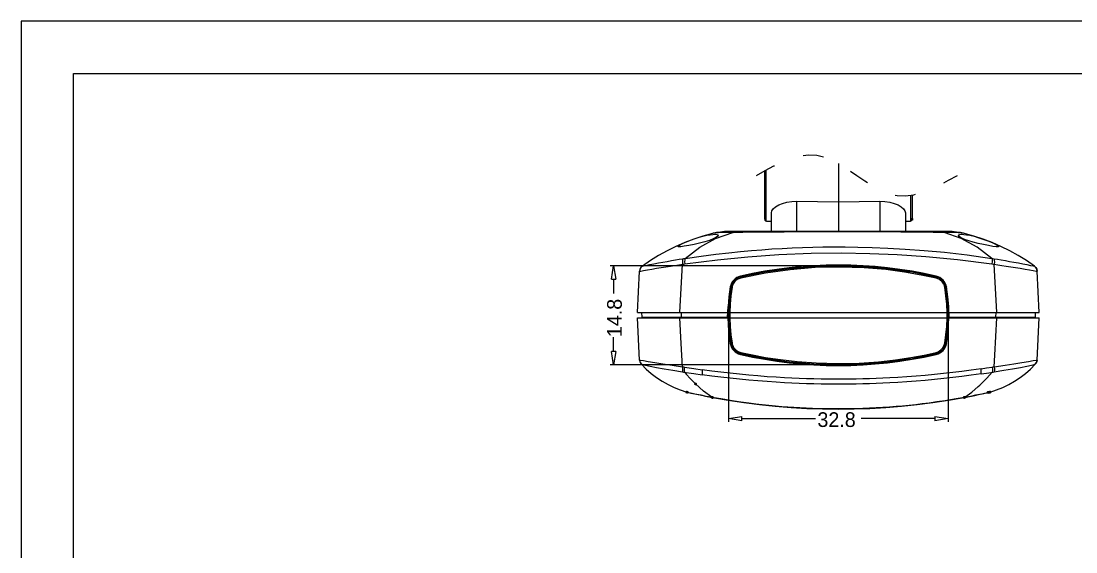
# Model space of a CAD drawing. Header units: millimetres. Extents: x 0 to 260, y 22 to 203.
# Drawn here: x 0.1 to 90.3, y 157.4 to 202.8 of the extents above; entities that cross this region are included whole.
import ezdxf

# ---------------------------------------------------------------- set-up
doc = ezdxf.new("R2010")
doc.units = ezdxf.units.MM

msp = doc.modelspace()

# ---------------------------------------------------------------- hatches: boundary and pattern name
h = msp.add_hatch(color=7)
edge = h.paths.add_edge_path()
edge.add_arc((76.277329, 185.853599), 0.125148, 0, 360)
h = msp.add_hatch(color=7)
edge = h.paths.add_edge_path()
edge.add_arc((61.624457, 180.936477), 0.127084, 0, 360)
h = msp.add_hatch(color=7)
edge = h.paths.add_edge_path()
edge.add_arc((78.335646, 180.936477), 0.127084, 0, 360)
h = msp.add_hatch(color=7)
edge = h.paths.add_edge_path()
edge.add_arc((60.799662, 180.062928), 0.127001, 0, 360)
h = msp.add_hatch(color=7)
edge = h.paths.add_edge_path()
edge.add_arc((79.160441, 180.062928), 0.127001, 0, 360)
h = msp.add_hatch(color=7)
edge = h.paths.add_edge_path()
edge.add_arc((60.596039, 177.83496), 0.126824, 0, 360)
h = msp.add_hatch(color=7)
edge = h.paths.add_edge_path()
edge.add_arc((60.596039, 177.475303), 0.126824, 0, 360)
h = msp.add_hatch(color=7)
edge = h.paths.add_edge_path()
edge.add_arc((79.36424, 177.83496), 0.126824, 0, 360)
h = msp.add_hatch(color=7)
edge = h.paths.add_edge_path()
edge.add_arc((79.36424, 177.475303), 0.126824, 0, 360)
h = msp.add_hatch(color=7)
edge = h.paths.add_edge_path()
edge.add_arc((60.799662, 175.247335), 0.127001, 0, 360)
h = msp.add_hatch(color=7)
edge = h.paths.add_edge_path()
edge.add_arc((79.160441, 175.247335), 0.127001, 0, 360)
h = msp.add_hatch(color=7)
edge = h.paths.add_edge_path()
edge.add_arc((61.624457, 174.373787), 0.127084, 0, 360)
h = msp.add_hatch(color=7)
edge = h.paths.add_edge_path()
edge.add_arc((78.335646, 174.373787), 0.127084, 0, 360)
h = msp.add_hatch(color=7)
edge = h.paths.add_edge_path()
edge.add_arc((57.771594, 171.790325), 0.128502, 0, 360)
h = msp.add_hatch(color=7)
edge = h.paths.add_edge_path()
edge.add_arc((57.017602, 171.094788), 0.126444, 0, 360)
h = msp.add_hatch(color=7)
edge = h.paths.add_edge_path()
edge.add_arc((57.044837, 171.087556), 0.127696, 0, 360)
h = msp.add_hatch(color=7)
edge = h.paths.add_edge_path()
edge.add_arc((57.051187, 171.086004), 0.126555, 0, 360)
h = msp.add_hatch(color=7)
edge = h.paths.add_edge_path()
edge.add_arc((57.057255, 171.084628), 0.127525, 0, 360)
h = msp.add_hatch(color=7)
edge = h.paths.add_edge_path()
edge.add_arc((59.191384, 170.642068), 0.129519, 0, 360)
h = msp.add_hatch(color=7)
edge = h.paths.add_edge_path()
edge.add_arc((59.226521, 170.63533), 0.1296, 0, 360)
h = msp.add_hatch(color=7)
edge = h.paths.add_edge_path()
edge.add_arc((80.733582, 170.635507), 0.12961, 0, 360)
h = msp.add_hatch(color=7)
edge = h.paths.add_edge_path()
edge.add_arc((80.768719, 170.642068), 0.129519, 0, 360)
h = msp.add_hatch(color=7)
edge = h.paths.add_edge_path()
edge.add_arc((82.77225, 171.069529), 0.130431, 0, 360)
h = msp.add_hatch(color=7)
edge = h.paths.add_edge_path()
edge.add_arc((82.896781, 171.083323), 0.130168, 0, 360)
h = msp.add_hatch(color=7)
edge = h.paths.add_edge_path()
edge.add_arc((82.905988, 171.085369), 0.127965, 0, 360)
h = msp.add_hatch(color=7)
edge = h.paths.add_edge_path()
edge.add_arc((82.914772, 171.087415), 0.128047, 0, 360)
h = msp.add_hatch(color=7)
edge = h.paths.add_edge_path()
edge.add_arc((82.928531, 171.090907), 0.13175, 0, 360)
h = msp.add_hatch(color=7)
edge = h.paths.add_edge_path()
edge.add_arc((82.930753, 171.092107), 0.13105, 0, 360)
h = msp.add_hatch(color=7)
edge = h.paths.add_edge_path()
edge.add_arc((82.939784, 171.093941), 0.125491, 0, 360)
h = msp.add_hatch(color=7)
edge = h.paths.add_edge_path()
edge.add_arc((82.941689, 171.094647), 0.125838, 0, 360)

# ---------------------------------------------------------------- linework, layer by layer
at = {"color": 7, "lineweight": 0}
for points in [[(0.128058, 22.287794), (259.869517, 22.287794), (259.869517, 202.784781), (0.128058, 202.784781)], [(4.604456, 198.308031), (255.392767, 198.308031), (255.392767, 26.763839), (4.604456, 26.763839)]]:
    msp.add_lwpolyline(points, close=True, dxfattribs=at)
at = {"color": 2, "lineweight": 0, "true_color": 0xffff00}
for points in [[(66.978972, 191.295372), (67.413778, 191.353283), (68.129997, 191.322466), (68.702556, 191.184447)], [(62.979441, 189.605497), (63.727281, 190.020735), (64.473614, 190.414701), (64.514446, 190.434007)], [(71.018293, 189.97529), (71.563759, 189.605497), (72.242231, 189.145534), (72.46681, 189.003363)], [(78.991103, 188.974424), (79.400238, 189.19037), (80.148077, 189.605497)], [(74.839573, 187.926602), (74.997522, 187.888527), (75.713741, 187.857729), (76.438994, 187.954368), (76.567626, 187.989973)]]:
    msp.add_lwpolyline(points, dxfattribs=at)
at = {"color": 7, "lineweight": 0}
for points in [[(69.980069, 190.626612), (69.980069, 184.811423)], [(63.682774, 185.853423), (63.682774, 189.996445)], [(63.818311, 185.710971), (63.818311, 190.070246)], [(76.141792, 187.901016), (76.141792, 185.710971)], [(76.277329, 187.923064), (76.277329, 185.85367)], [(64.255156, 186.418255), (64.293609, 186.580886), (64.41567, 186.757628), (64.614637, 186.928725), (64.880278, 187.0843), (65.205539, 187.217297), (65.58407, 187.31925), (66.004581, 187.381691), (66.425092, 187.397919)], [(66.425233, 187.397849), (68.193356, 187.374213), (69.980175, 187.350929)], [(66.425233, 184.811282), (66.425233, 187.397849)], [(69.980069, 187.350823), (71.766536, 187.374107), (73.535011, 187.397743)], [(73.53487, 187.397849), (73.53487, 184.811282)], [(73.53487, 187.397849), (73.955381, 187.381621), (74.375892, 187.319179), (74.754775, 187.217226), (75.079684, 187.084229), (75.345678, 186.928654), (75.544292, 186.75791), (75.666353, 186.581168), (75.704806, 186.418185)], [(63.682774, 185.853423), (63.684538, 185.829434), (63.709938, 185.768051), (63.762855, 185.722189)], [(63.682774, 185.853423), (63.700766, 185.784631), (63.749802, 185.73242), (63.818241, 185.710901)], [(63.762678, 185.722331), (63.822298, 185.706456)], [(64.255156, 184.811282), (64.255156, 186.418185)], [(75.704947, 186.418255), (75.704947, 184.811353)], [(76.137805, 185.706314), (76.198483, 185.722895), (76.2514, 185.769814), (76.275741, 185.831198), (76.277505, 185.853423)], [(76.277329, 185.853423), (76.259337, 185.784631), (76.210301, 185.73242), (76.141862, 185.710901)], [(63.822792, 185.706314), (64.255297, 185.683737)], [(75.704947, 185.683772), (76.137453, 185.70635)], [(59.21121, 184.642831), (58.408186, 184.42285), (57.618181, 184.164695), (56.842505, 183.868986), (56.082468, 183.536343), (55.339381, 183.167386), (54.614554, 182.762734), (53.909298, 182.323009), (53.224924, 181.848831)], [(59.703688, 184.474697), (59.656063, 184.392147), (59.519891, 184.291605), (59.288821, 184.176599), (58.966382, 184.054186), (58.569507, 183.931066), (58.115835, 183.81218), (57.640643, 183.703524), (57.189441, 183.613566), (56.808088, 183.548655), (56.516693, 183.511613), (56.327957, 183.505616), (56.261282, 183.535955)], [(56.261353, 183.53592), (56.317092, 183.600478), (56.490306, 183.700314), (56.776056, 183.833311), (57.145767, 183.985359), (57.571922, 184.144109), (58.002664, 184.288042), (58.399539, 184.404106), (58.742086, 184.488067), (59.021839, 184.540984)], [(56.874551, 182.516498), (58.128676, 183.472526), (59.47664, 184.211242)], [(59.021733, 184.541019), (59.250686, 184.569594)], [(60.526189, 184.735682), (60.385784, 184.734623), (60.247847, 184.732154), (60.114497, 184.728626), (59.986439, 184.723687), (59.862967, 184.71769), (59.746198, 184.710282), (59.637542, 184.702168), (59.537353, 184.692643), (59.44422, 184.682412), (59.358495, 184.670771), (59.280531, 184.657718), (59.211034, 184.642901)], [(60.589583, 184.811282), (60.241618, 184.80066), (59.895273, 184.768905), (59.551507, 184.716181), (59.211281, 184.642654)], [(59.250827, 184.569453), (59.440974, 184.576861), (59.585966, 184.562397), (59.675571, 184.527825), (59.703794, 184.474556)], [(59.476816, 184.211313), (60.945783, 184.727779)], [(60.668147, 184.735329), (60.52633, 184.735682)], [(79.37052, 184.811282), (60.589689, 184.811282)], [(60.945642, 184.727921), (60.809822, 184.732859), (60.668006, 184.735329)], [(61.822401, 184.739456), (60.945748, 184.727815)], [(60.946136, 184.727921), (61.032566, 184.774134), (61.119703, 184.802004), (61.206839, 184.811176)], [(79.014461, 184.727921), (78.0923, 184.739915), (77.160967, 184.750146), (76.230692, 184.758259), (75.3237, 184.764962), (74.406125, 184.770254), (73.408117, 184.774487), (72.307803, 184.777662), (71.117883, 184.779779), (69.871519, 184.780484), (68.621981, 184.779426), (67.422536, 184.777309), (66.317283, 184.773429), (65.338325, 184.768843), (64.458497, 184.763904), (63.592075, 184.757201), (62.706603, 184.74944), (61.822542, 184.739562)], [(79.014144, 184.727921), (78.927713, 184.774134), (78.840577, 184.802004), (78.753088, 184.811176)], [(79.293367, 184.735329), (79.151551, 184.732859), (79.01432, 184.727921)], [(80.483287, 184.211313), (79.01432, 184.727779)], [(79.43529, 184.735682), (79.293473, 184.735329)], [(80.749069, 184.642831), (80.408788, 184.716308), (80.064901, 184.768949), (79.718435, 184.800688), (79.370414, 184.811458)], [(80.749069, 184.642831), (80.679572, 184.657647), (80.601256, 184.6707), (80.515178, 184.682342), (80.422044, 184.692925), (80.32115, 184.702097), (80.212142, 184.710564), (80.095019, 184.717619), (79.971547, 184.723617), (79.844194, 184.728556), (79.711903, 184.732083), (79.575025, 184.734553), (79.435325, 184.735611)], [(80.256592, 184.474697), (80.28305, 184.526555), (80.369833, 184.561833), (80.514119, 184.576649), (80.706031, 184.569947)], [(83.69875, 183.53592), (83.636661, 183.506286), (83.45992, 183.510167), (83.185106, 183.543681), (82.823861, 183.603653), (82.392767, 183.68832), (81.934156, 183.790625), (81.49777, 183.90175), (81.123473, 184.011464), (80.832431, 184.112006), (80.597834, 184.209725), (80.415447, 184.307092), (80.298325, 184.397756), (80.256697, 184.474661)], [(83.085552, 182.516498), (81.831427, 183.472526), (80.483463, 184.211242)], [(80.706172, 184.56977), (80.938652, 184.540842)], [(86.735285, 181.848866), (86.050896, 182.323045), (85.345605, 182.76277), (84.620735, 183.167421), (83.877609, 183.536378), (83.117549, 183.869022), (82.341879, 184.164731), (81.551921, 184.422885), (80.748999, 184.642866)], [(80.938546, 184.541019), (81.222885, 184.486691), (81.572135, 184.400966), (81.971832, 184.283491), (82.404691, 184.138147), (82.825202, 183.981161), (83.189621, 183.830877), (83.471138, 183.699644), (83.643294, 183.600161), (83.69868, 183.535955)], [(56.874551, 182.516498), (58.256029, 182.714759), (59.492515, 182.873156), (60.604118, 183.000862), (61.613768, 183.104226), (62.547218, 183.188892), (63.433396, 183.259095), (64.300523, 183.319067), (65.168709, 183.370573), (66.041482, 183.413964), (66.916018, 183.448889), (67.784204, 183.474642), (68.657682, 183.491928), (69.570318, 183.501101), (70.556684, 183.500042), (71.650296, 183.486284), (72.866321, 183.454887), (74.210404, 183.400559), (75.689248, 183.317303), (77.298621, 183.198417), (79.051221, 183.033317), (80.974565, 182.810362), (83.085587, 182.516498)], [(53.226194, 181.849183), (53.323208, 181.868233), (53.552866, 181.917269), (53.861194, 181.981475), (54.215383, 182.051678), (54.593208, 182.123644), (54.972444, 182.193142), (55.346036, 182.259817), (55.711161, 182.323317), (56.060411, 182.382936), (56.386024, 182.437617), (56.67883, 182.4863)], [(56.678901, 182.486371), (56.652442, 182.36819), (56.647503, 182.204501), (56.664084, 182.014354)], [(56.678901, 182.486371), (56.776973, 182.501893), (56.874339, 182.516357)], [(56.874551, 182.516498), (56.846329, 182.397964), (56.838568, 182.233923), (56.851973, 182.043423)], [(56.851832, 182.043493), (59.662413, 182.405443), (62.244393, 182.66156), (64.901868, 182.846063), (67.651418, 182.956482), (70.238338, 182.985057), (72.673916, 182.946604), (74.992724, 182.849591), (77.450879, 182.683785), (80.153157, 182.422024), (83.108377, 182.043493)], [(83.085552, 182.516498), (83.182919, 182.502034), (83.281344, 182.486512)], [(83.085728, 182.516498), (83.113598, 182.397964), (83.121712, 182.233923), (83.108306, 182.043423)], [(83.281379, 182.486371), (83.307837, 182.36819), (83.312776, 182.204501), (83.296196, 182.014354)], [(83.281379, 182.486371), (83.574184, 182.437687), (83.899446, 182.383007), (84.249048, 182.323387), (84.613821, 182.259534), (84.987412, 182.192859), (85.367001, 182.123362), (85.744473, 182.051748), (86.099015, 181.981546), (86.40699, 181.91734), (86.637001, 181.868304), (86.734015, 181.849254)], [(52.805577, 177.884067), (52.990433, 181.416078)], [(53.224994, 181.848866), (53.130841, 181.762628), (53.05888, 181.659027), (53.011327, 181.542131), (52.990397, 181.416007)], [(53.226194, 181.849183), (53.105191, 181.73065), (53.024405, 181.581778), (52.990538, 181.415619)], [(52.990574, 181.415619), (53.085118, 181.431847), (53.32536, 181.477356), (53.652032, 181.537328), (54.03021, 181.60365), (54.43414, 181.671736), (54.839835, 181.737706), (55.238826, 181.800853), (55.628999, 181.861178), (56.002237, 181.917269), (56.350429, 181.968775), (56.664401, 182.014283)], [(56.428252, 177.884067), (56.663908, 182.014389)], [(56.664084, 182.014213), (56.758628, 182.029382), (56.851762, 182.043493)], [(78.349404, 180.99532), (77.314365, 181.21881), (76.274877, 181.412502), (75.231575, 181.576395), (74.185094, 181.710489), (73.136071, 181.814784), (72.085142, 181.889281), (71.032941, 181.933979), (69.980104, 181.948878), (68.927268, 181.933979), (67.875067, 181.889281), (66.824137, 181.814784), (65.775115, 181.710489), (64.728634, 181.576395), (63.685332, 181.412502), (62.645844, 181.21881), (61.610804, 180.99532)], [(61.623646, 180.939687), (63.700448, 181.357023)], [(78.334941, 180.933125), (77.070232, 181.201942), (75.64501, 181.450297), (74.023996, 181.664081), (72.180379, 181.819656), (70.129682, 181.884567), (67.995377, 181.832003), (65.864246, 181.65632), (63.739818, 181.356811), (61.625268, 180.933125)], [(78.329931, 180.827539), (77.065928, 181.09565), (75.641764, 181.3433), (74.021809, 181.556378), (72.178898, 181.711247), (70.129612, 181.776158), (67.996364, 181.723594), (65.866645, 181.548264), (63.743276, 181.250167), (61.630137, 180.827539)], [(63.700342, 181.357058), (65.788787, 181.65445)], [(65.788928, 181.654379), (67.881606, 181.832179)], [(67.881641, 181.832144), (69.979963, 181.891411)], [(69.980069, 181.891552), (72.078391, 181.832285)], [(72.078462, 181.832144), (74.171492, 181.654344)], [(74.171351, 181.654379), (76.117979, 181.377096)], [(76.396215, 181.329506), (78.336493, 180.939687)], [(83.108271, 182.043493), (83.201757, 182.029382), (83.295949, 182.014213)], [(83.296019, 182.014213), (83.609639, 181.968704), (83.95783, 181.917199), (84.331422, 181.861107), (84.721241, 181.800782), (85.120233, 181.737635), (85.525927, 181.671666), (85.929858, 181.603579), (86.308036, 181.537257), (86.634708, 181.477638), (86.87495, 181.431777), (86.969494, 181.415549)], [(83.531851, 177.884067), (83.296196, 182.014389)], [(86.733909, 181.849183), (86.854912, 181.73065), (86.935698, 181.581778), (86.969565, 181.415619)], [(86.969529, 181.416149), (86.9486, 181.542074), (86.901046, 181.658904), (86.829085, 181.762571), (86.734932, 181.849007)], [(87.154526, 177.884067), (86.969671, 181.416078)], [(61.610875, 180.99532), (61.447507, 180.944569), (61.295988, 180.871423), (61.158177, 180.777864), (61.035935, 180.66587), (60.931123, 180.537422), (60.845601, 180.394501), (60.781228, 180.239086), (60.739867, 180.073159)], [(60.796276, 180.063599), (60.851662, 180.266799), (60.945854, 180.455887), (61.075323, 180.62381), (61.235131, 180.764215), (61.42034, 180.871107), (61.62354, 180.939546)], [(61.625162, 180.933125), (61.441012, 180.8728), (61.287554, 180.791661), (61.162671, 180.698528), (61.062482, 180.600103), (60.983812, 180.500972), (60.922782, 180.403606), (60.876921, 180.310473), (60.843407, 180.222631), (60.819065, 180.139728)], [(61.630172, 180.827539), (61.465425, 180.773917), (61.327841, 180.701244), (61.215658, 180.617989), (61.126053, 180.530147), (61.055144, 180.441247), (61.000464, 180.354464), (60.959541, 180.270856), (60.929203, 180.192186), (60.907683, 180.118456), (60.893219, 180.048958)], [(61.619483, 180.900776), (61.620188, 180.923706)], [(61.630172, 180.827539), (61.622764, 180.86705), (61.619589, 180.900917)], [(78.329931, 180.827539), (78.337339, 180.86705), (78.340514, 180.900917)], [(79.067025, 180.048958), (79.054325, 180.110342), (79.036333, 180.175958), (79.011286, 180.245808), (78.977772, 180.319892), (78.934028, 180.39715), (78.878289, 180.477583), (78.807733, 180.558369), (78.720597, 180.637744), (78.613353, 180.712886), (78.483883, 180.77815), (78.330072, 180.827539)], [(79.142978, 180.13112), (79.12287, 180.204498), (79.095, 180.282462), (79.057606, 180.365012), (79.008922, 180.451795), (78.946481, 180.541401), (78.868164, 180.631712), (78.770797, 180.720612), (78.651559, 180.804573), (78.50692, 180.877951), (78.334764, 180.932984)], [(78.336493, 180.939687), (78.540046, 180.870895), (78.724901, 180.764004), (78.885062, 180.623951), (79.014532, 180.456029), (79.108371, 180.266587), (79.163757, 180.06374)], [(78.34062, 180.900776), (78.339915, 180.923706)], [(79.220307, 180.073229), (79.178945, 180.239157), (79.114573, 180.394571), (79.02905, 180.537493), (78.924238, 180.66594), (78.801997, 180.777934), (78.664186, 180.871494), (78.512666, 180.944639), (78.349299, 180.995391)], [(60.739796, 180.073229), (60.622365, 179.241512), (60.553882, 178.404238)], [(60.592511, 177.83496), (60.621439, 178.581791), (60.689525, 179.325094), (60.796417, 180.063457)], [(60.803014, 180.062399), (60.697886, 179.337088), (60.630153, 178.607544)], [(60.893113, 180.048958), (60.788691, 179.329644), (60.721311, 178.605744), (60.691324, 177.880081)], [(60.819206, 180.139904), (60.802979, 180.062293)], [(60.847111, 180.056543), (60.815008, 180.061129), (60.803014, 180.06254)], [(60.893113, 180.048958), (60.847252, 180.056367)], [(79.067025, 180.048958), (79.112886, 180.056367)], [(79.268884, 177.879939), (79.238898, 178.605956), (79.171518, 179.329503), (79.067096, 180.048817)], [(79.112992, 180.056543), (79.145095, 180.061129), (79.157089, 180.06254)], [(79.157089, 180.062399), (79.142978, 180.131191)], [(79.360183, 177.875636), (79.330197, 178.607649), (79.262464, 179.337194), (79.156983, 180.062505)], [(79.163827, 180.063599), (79.270719, 179.325235), (79.338805, 178.581932)], [(79.406538, 178.404097), (79.338011, 179.241371), (79.220272, 180.073088)], [(60.630047, 178.607544), (60.600061, 177.87553)], [(79.338664, 178.581861), (79.367944, 177.835031)], [(52.805577, 177.884067), (60.526471, 177.884067)], [(53.149041, 177.884067), (53.170208, 177.483311)], [(56.535567, 177.884067), (56.541917, 177.483311)], [(60.50534, 177.483382), (60.553671, 178.404132)], [(60.526366, 177.83496), (60.592335, 177.83496)], [(60.591488, 177.595177), (60.591488, 177.715122), (60.592547, 177.835066)], [(60.599391, 177.834784), (60.598332, 177.65522), (60.599391, 177.475303)], [(60.643841, 177.837888), (60.611385, 177.83683), (60.599391, 177.834713)], [(60.59992, 177.875636), (60.599567, 177.834713)], [(60.644546, 177.87941), (60.611738, 177.877999), (60.600096, 177.87553)], [(60.690513, 177.838241), (60.643946, 177.837888)], [(60.691219, 177.879939), (60.644652, 177.879587)], [(60.690513, 177.838241), (60.689455, 177.655149), (60.690513, 177.472058)], [(60.691219, 177.879939), (60.690513, 177.838312)], [(60.691219, 177.879939), (79.268849, 177.879939)], [(79.268884, 177.879939), (79.315451, 177.879587)], [(79.26959, 177.838241), (79.268884, 177.879869)], [(79.26959, 177.838241), (79.316157, 177.837888)], [(79.26959, 177.472022), (79.270648, 177.655114), (79.26959, 177.838206)], [(79.315557, 177.87941), (79.348365, 177.877999), (79.360007, 177.87553)], [(79.316262, 177.837888), (79.348718, 177.83683), (79.360713, 177.834713)], [(79.360889, 177.834784), (79.360183, 177.875706)], [(79.360889, 177.47548), (79.361947, 177.655044), (79.360889, 177.83496)], [(79.367768, 177.83496), (79.368474, 177.715016), (79.368474, 177.595071)], [(79.367768, 177.83496), (79.433737, 177.83496)], [(79.454763, 177.483382), (79.406432, 178.404132)], [(79.433737, 177.884067), (87.154632, 177.884067)], [(83.424536, 177.884067), (83.418186, 177.483311)], [(86.811062, 177.884067), (86.789895, 177.483311)], [(52.805577, 177.426197), (60.535996, 177.426197)], [(52.993996, 173.829698), (52.805612, 177.426267)], [(53.170067, 177.483382), (60.505375, 177.483382)], [(53.578301, 177.483382), (53.58324, 177.426232)], [(56.552782, 175.247194), (56.428252, 177.426302)], [(56.662532, 177.483382), (56.663943, 177.426232)], [(59.988944, 177.474104), (59.986474, 177.426126)], [(60.079008, 177.426197), (60.077244, 177.475233)], [(60.535855, 177.475303), (60.592653, 177.475303)], [(60.535855, 177.426197), (60.555214, 176.87615), (60.595739, 176.327558), (60.657299, 175.780951), (60.739761, 175.236858)], [(60.592511, 177.475303), (60.591453, 177.595248)], [(60.621439, 176.728579), (60.592511, 177.475409)], [(60.643841, 177.472375), (60.611385, 177.473434), (60.599391, 177.47555)], [(60.599391, 177.47548), (60.599743, 177.434557)], [(60.59992, 177.434663), (60.629906, 176.702649), (60.697639, 175.973105), (60.80312, 175.247794)], [(60.644546, 177.430853), (60.611738, 177.432264), (60.600096, 177.434734)], [(60.796276, 175.246665), (60.689384, 175.985029), (60.621298, 176.728684)], [(60.690513, 177.472022), (60.643946, 177.472375)], [(60.691219, 177.430324), (60.644652, 177.430677)], [(60.690513, 177.472022), (60.691219, 177.430395)], [(60.691219, 177.430501), (60.721205, 176.704484), (60.788585, 175.980584), (60.893007, 175.26127)], [(60.691219, 177.430501), (79.268849, 177.430501)], [(79.067025, 175.261305), (79.171447, 175.980619), (79.238828, 176.704519), (79.268814, 177.430183)], [(79.157089, 175.247864), (79.262217, 175.973176), (79.32995, 176.70272)], [(79.367768, 177.475303), (79.338487, 176.728826), (79.270754, 175.98517), (79.163862, 175.246806)], [(79.220307, 175.237034), (79.302918, 175.781128), (79.364461, 176.327735), (79.404903, 176.876326), (79.424212, 177.426373)], [(79.268884, 177.430324), (79.26959, 177.471952)], [(79.268884, 177.430324), (79.315451, 177.430677)], [(79.26959, 177.472022), (79.316157, 177.472375)], [(79.315557, 177.430853), (79.348365, 177.432264), (79.360007, 177.434734)], [(79.316262, 177.472375), (79.348718, 177.473434), (79.360713, 177.47555)], [(79.330056, 176.702579), (79.360042, 177.434593)], [(79.360183, 177.434663), (79.360889, 177.475586)], [(79.367768, 177.475303), (79.424212, 177.475303)], [(79.368615, 177.595177), (79.367909, 177.475233)], [(79.424248, 177.426197), (87.154667, 177.426197)], [(79.454763, 177.483382), (86.790071, 177.483382)], [(79.882965, 177.475303), (79.881201, 177.426267)], [(79.973593, 177.426197), (79.971124, 177.474174)], [(83.293444, 173.256258), (83.349888, 174.239449), (83.531922, 177.426091)], [(83.297571, 177.483382), (83.29616, 177.426232)], [(86.381802, 177.483382), (86.376863, 177.426232)], [(86.966107, 173.829698), (87.154491, 177.426267)], [(56.666659, 173.256258), (56.552712, 175.247335)], [(60.739796, 175.237034), (60.781158, 175.071107), (60.84553, 174.915692), (60.931053, 174.772771), (61.035865, 174.644323), (61.158106, 174.53233), (61.295917, 174.43877), (61.447437, 174.365624), (61.610804, 174.314873)], [(61.623646, 174.370577), (61.420093, 174.439368), (61.235237, 174.54626), (61.075076, 174.686313), (60.945959, 174.854235), (60.851768, 175.043677), (60.796382, 175.246524)], [(60.847111, 175.253721), (60.815008, 175.249134), (60.803014, 175.247723)], [(60.803014, 175.247864), (60.817125, 175.179073)], [(60.817125, 175.179143), (60.837233, 175.105766), (60.865103, 175.027802), (60.902497, 174.945252), (60.951181, 174.858468), (61.013622, 174.768863), (61.091939, 174.678552), (61.189306, 174.589652), (61.308544, 174.505691), (61.453183, 174.432313), (61.625339, 174.377279)], [(60.893113, 175.261305), (60.847252, 175.253897)], [(60.893113, 175.261305), (60.905813, 175.199922), (60.923805, 175.134305), (60.948852, 175.064455), (60.982366, 174.990372), (61.026111, 174.913114), (61.082202, 174.83268), (61.152405, 174.751894), (61.239541, 174.672519), (61.346786, 174.597377), (61.476255, 174.532114), (61.630066, 174.482725)], [(78.329931, 174.482725), (78.494678, 174.536347), (78.632262, 174.609019), (78.744445, 174.692275), (78.834051, 174.780116), (78.904959, 174.869016), (78.959639, 174.9558), (79.000562, 175.039408), (79.030901, 175.118077), (79.05242, 175.191808), (79.066884, 175.261305)], [(78.334941, 174.377138), (78.519091, 174.437463), (78.672549, 174.518602), (78.797432, 174.611736), (78.897621, 174.710161), (78.976291, 174.809291), (79.037321, 174.906658), (79.083182, 174.999791), (79.116696, 175.087633), (79.141038, 175.170536)], [(79.163827, 175.246665), (79.108441, 175.043465), (79.014249, 174.854376), (78.885133, 174.686454), (78.724972, 174.546048), (78.539763, 174.439157), (78.336563, 174.370718)], [(78.349404, 174.314944), (78.512671, 174.365695), (78.664143, 174.43884), (78.801947, 174.5324), (78.924212, 174.644394), (79.029063, 174.772842), (79.114629, 174.915763), (79.179036, 175.071177), (79.220413, 175.237105)], [(79.067025, 175.261305), (79.112886, 175.253897)], [(79.112992, 175.253721), (79.145095, 175.249134), (79.157089, 175.247723)], [(79.140897, 175.170359), (79.157124, 175.24797)], [(61.610875, 174.314944), (62.645856, 174.091453), (63.685301, 173.897762), (64.728574, 173.733869), (65.775036, 173.599775), (66.824052, 173.495479), (67.874983, 173.420983), (68.927192, 173.376285), (69.980043, 173.361385), (71.032898, 173.376285), (72.085119, 173.420983), (73.136071, 173.495479), (74.185115, 173.599775), (75.231615, 173.733869), (76.274933, 173.897762), (77.314432, 174.091453), (78.349475, 174.314944)], [(61.619483, 174.409523), (61.620188, 174.386593)], [(61.630172, 174.482725), (61.622764, 174.443214), (61.619589, 174.409347)], [(63.563923, 173.980757), (61.623646, 174.370577)], [(61.625162, 174.377138), (62.633754, 174.159122), (63.757704, 173.950277), (65.027704, 173.756955), (66.462451, 173.592208), (68.066532, 173.474733), (69.894626, 173.425344), (71.756235, 173.467677), (73.398062, 173.583036), (74.869146, 173.748488), (76.166662, 173.94428), (77.310015, 174.155947), (78.334835, 174.377138)], [(61.630172, 174.482725), (62.638058, 174.265414), (63.761302, 174.056922), (65.030597, 173.864658), (66.464639, 173.700264), (68.068014, 173.583141), (69.894697, 173.534105), (71.755247, 173.576086), (73.396016, 173.690739), (74.866041, 173.856191), (76.163205, 174.050925), (77.305853, 174.262239), (78.329966, 174.482725)], [(78.336493, 174.370577), (76.396215, 173.980757)], [(78.329931, 174.482725), (78.337339, 174.443214), (78.340514, 174.409347)], [(78.34062, 174.409523), (78.339915, 174.386593)], [(52.993996, 173.830051), (53.075487, 173.821231), (53.322432, 173.780662), (53.731301, 173.71187), (54.290807, 173.622617), (54.984015, 173.516784)], [(52.993996, 173.830051), (53.016573, 173.698112), (53.069137, 173.574992), (53.148865, 173.467748)], [(52.993996, 173.829698), (53.039063, 173.635273), (53.148159, 173.468101)], [(53.148018, 173.468136), (53.55631, 173.060845), (53.989515, 172.683134), (54.445986, 172.336006), (54.924078, 172.020468), (55.422147, 171.737523), (55.938546, 171.488176), (56.47163, 171.273432), (57.019754, 171.094294)], [(53.148865, 173.467607), (53.238118, 173.449615), (53.485768, 173.395993), (53.885818, 173.311679), (54.425568, 173.207257), (55.084204, 173.089076), (55.835973, 172.95749), (56.665707, 172.814615)], [(54.983909, 173.51689), (55.782598, 173.394123)], [(55.782633, 173.394229), (56.666694, 173.256293)], [(56.666483, 173.256258), (56.648138, 173.084807), (56.648138, 172.93276), (56.665777, 172.814932)], [(56.666659, 173.256258), (56.746034, 173.242499), (56.825056, 173.229446)], [(56.824951, 173.229552), (56.810134, 173.058808), (56.811898, 172.906761), (56.831301, 172.78858)], [(56.824951, 173.229552), (57.623639, 173.107138), (58.345776, 173.003069)], [(67.881641, 173.478119), (65.788611, 173.655919), (63.842336, 173.933203)], [(69.980069, 173.418712), (67.881747, 173.477978)], [(72.078462, 173.478119), (69.98014, 173.418853)], [(74.171351, 173.655884), (72.078321, 173.478084)], [(76.118014, 173.933062), (74.171387, 173.655778)], [(82.187062, 173.085054), (82.64779, 173.153846), (83.134976, 173.229693)], [(82.94049, 171.094294), (83.4886, 171.273446), (84.021649, 171.488226), (84.538005, 171.737616), (85.036034, 172.0206), (85.514104, 172.336162), (85.970581, 172.683282), (86.403833, 173.060946), (86.812226, 173.468136)], [(83.134976, 173.229552), (83.149793, 173.058808), (83.148029, 172.906761), (83.128626, 172.78858)], [(83.134976, 173.229552), (83.213998, 173.242252), (83.293373, 173.256363)], [(83.293444, 173.256258), (84.235008, 173.403366)], [(83.29362, 173.256258), (83.311965, 173.084807), (83.311965, 172.93276), (83.294326, 172.814932)], [(83.294502, 172.814791), (84.124236, 172.957314), (84.875652, 173.089252), (85.534641, 173.207433), (86.074391, 173.311855), (86.474794, 173.396169), (86.722091, 173.449439), (86.811344, 173.467783)], [(84.235008, 173.403189), (84.976194, 173.516784), (85.669402, 173.622617), (86.228908, 173.71187), (86.637777, 173.780662), (86.884369, 173.821231), (86.966213, 173.830051)], [(86.966107, 173.830051), (86.94353, 173.698112), (86.890966, 173.574992), (86.811591, 173.467748)], [(86.812085, 173.468136), (86.921181, 173.635308), (86.966249, 173.829733)], [(56.665777, 172.814791), (56.74868, 172.801033), (57.626038, 172.668741)], [(56.831512, 172.788756), (56.899598, 172.709029), (56.968037, 172.630712)], [(57.737728, 171.824826), (57.348261, 172.214999), (56.967967, 172.630924)], [(57.625932, 172.668883), (58.345599, 172.56693)], [(82.186886, 172.647504), (81.326461, 172.52756), (80.533064, 172.424549), (79.761891, 172.331062), (78.9819, 172.243574), (78.184975, 172.162082), (77.38805, 172.088704), (76.625344, 172.025557), (75.834064, 171.968054), (75.065714, 171.918665), (74.389086, 171.880565), (73.793244, 171.851637), (73.222803, 171.827649), (72.646716, 171.807893), (72.067455, 171.792018), (71.490311, 171.780024), (70.911755, 171.771557), (70.32685, 171.766971), (69.728539, 171.766618), (69.116469, 171.770851), (68.49558, 171.779671), (67.869752, 171.792371), (67.241102, 171.81001), (66.619861, 171.832235), (66.008144, 171.859046), (65.364677, 171.891501), (64.654183, 171.933482), (63.883716, 171.984987), (63.103372, 172.043901), (62.3195, 172.110929), (61.51693, 172.187482), (60.720005, 172.271796), (59.938602, 172.361754), (59.159316, 172.458415), (58.345458, 172.566718)], [(82.187062, 173.085054), (81.325226, 172.962993), (80.530771, 172.858218), (79.758893, 172.762968), (78.978196, 172.674068), (78.181623, 172.591166), (77.384346, 172.516377), (76.621993, 172.452171), (75.830359, 172.393257), (75.062362, 172.34281), (74.386087, 172.304357), (73.790598, 172.274371), (73.220862, 172.250382), (72.645129, 172.229921), (72.066221, 172.213693), (71.489076, 172.201699), (70.910873, 172.193232), (70.326321, 172.188293), (69.728715, 172.188293), (69.116998, 172.192174), (68.496462, 172.200993), (67.870634, 172.214399), (67.24269, 172.232391), (66.621801, 172.254968), (66.010437, 172.282132), (65.367323, 172.315646), (64.656829, 172.357979), (63.886715, 172.410543), (63.106371, 172.470868), (62.322498, 172.538954), (61.520282, 172.616918), (60.723004, 172.702996), (59.940896, 172.794366), (59.160551, 172.893143), (58.345634, 173.00321)], [(58.345634, 173.00321), (58.345634, 172.566824)], [(82.186886, 171.790889), (82.664194, 172.270314), (83.128802, 172.788897)], [(82.186886, 172.647504), (82.64585, 172.714885)], [(82.187062, 172.647504), (82.187062, 173.084949)], [(82.645779, 172.714849), (83.211282, 172.80128), (83.294537, 172.814686)], [(57.737728, 171.824826), (57.747253, 171.811421), (57.767008, 171.792724)], [(59.16228, 170.669691), (58.46378, 171.184746), (57.776216, 171.787996)], [(80.798, 170.669691), (81.372675, 171.086674), (81.940294, 171.562924)], [(81.940224, 171.562995), (82.064049, 171.675531), (82.186815, 171.790889)], [(57.019613, 171.094294), (57.041133, 171.088297)], [(57.019613, 171.094294), (57.071824, 171.081594), (57.125447, 171.074186), (57.179422, 171.071716)], [(57.019613, 171.094294), (57.038663, 171.090061), (57.189652, 171.057605)], [(57.060606, 171.083781), (57.097648, 171.075668)], [(57.096413, 171.075879), (57.37158, 171.01626)], [(57.179281, 171.07154), (57.196214, 171.067307), (57.339442, 171.034498)], [(57.189793, 171.057782), (57.346779, 171.024973)], [(57.339301, 171.034357), (57.488173, 171.000491), (57.704778, 170.951807), (57.984884, 170.889718), (58.297445, 170.821985), (58.609653, 170.756368), (58.910926, 170.695338)], [(57.346885, 171.025044), (57.577602, 170.977772)], [(57.371509, 171.01626), (57.87069, 170.910074)], [(57.577708, 170.977666), (57.878274, 170.916988), (58.213413, 170.850666), (58.54573, 170.785755), (58.863583, 170.724724)], [(57.870725, 170.909968), (58.431642, 170.792493)], [(58.431747, 170.792669), (58.68222, 170.741164)], [(58.68222, 170.741164), (58.86002, 170.70518)], [(58.859984, 170.70518), (59.177484, 170.643444)], [(58.863406, 170.724795), (59.196781, 170.663411)], [(58.951777, 170.687083), (59.045263, 170.668738)], [(59.045334, 170.668668), (59.140584, 170.650323)], [(59.140584, 170.650394), (59.233012, 170.632755)], [(59.16228, 170.669691), (59.172863, 170.654874), (59.184858, 170.644644)], [(59.196887, 170.663306), (60.096118, 170.504556), (60.911034, 170.372969), (61.64834, 170.263961), (62.314384, 170.173297), (62.915518, 170.098508), (63.467615, 170.035008), (64.031707, 169.975742), (64.599326, 169.921414), (65.139076, 169.8752), (65.656954, 169.834983), (66.166365, 169.800411), (66.684948, 169.769367), (67.225051, 169.74185), (67.779265, 169.718567), (68.340534, 169.700575), (68.926851, 169.687169), (69.561851, 169.679408), (70.255059, 169.678703), (70.901701, 169.685406), (71.497543, 169.6974), (72.069748, 169.714686), (72.644071, 169.737617), (73.220862, 169.766192), (73.790951, 169.800058), (74.352221, 169.838864), (74.906082, 169.881903), (75.464176, 169.930939), (76.033559, 169.986325), (76.592359, 170.045944), (77.149043, 170.111208), (77.748765, 170.187056), (78.401051, 170.276661), (79.109429, 170.382142), (79.888362, 170.508789)], [(59.196887, 170.663129), (59.207823, 170.648312), (59.219818, 170.638082)], [(59.233082, 170.632826), (60.567055, 170.40022), (61.90479, 170.198628), (63.245749, 170.02805), (64.589395, 169.888486), (65.935192, 169.779937), (67.2826, 169.702402), (68.631084, 169.655881), (69.980104, 169.640373), (71.329125, 169.655881), (72.677609, 169.702402), (74.025017, 169.779937), (75.370813, 169.888486), (76.71446, 170.02805), (78.055419, 170.198628), (79.393154, 170.40022), (80.727127, 170.632826)], [(79.888503, 170.508613), (80.763039, 170.663129)], [(80.727021, 170.633002), (80.785935, 170.643938)], [(80.763216, 170.663306), (80.75228, 170.648136), (80.740285, 170.637906)], [(80.763216, 170.663306), (81.100471, 170.725394), (81.410563, 170.785014), (81.734413, 170.848161), (82.06673, 170.914131)], [(80.798, 170.669691), (80.787416, 170.654874), (80.775422, 170.644644)], [(80.785935, 170.644009), (81.052635, 170.695867), (81.347204, 170.755486), (81.650946, 170.819692), (81.961037, 170.88672), (82.246082, 170.949867), (82.469037, 170.999961), (82.620379, 171.034181), (82.763607, 171.067342)], [(80.835041, 170.653322), (80.94405, 170.674489)], [(80.943909, 170.674347), (81.050447, 170.695514), (81.15487, 170.716328), (81.3556, 170.756897)], [(81.3556, 170.757003), (81.635, 170.814859)], [(81.635141, 170.814718), (81.962872, 170.883157)], [(81.962766, 170.883298), (82.400563, 170.976078)], [(82.066659, 170.914131), (82.372518, 170.975514), (82.61029, 171.024197)], [(82.400669, 170.975937), (82.7792, 171.057429)], [(82.610113, 171.024374), (82.770274, 171.057535), (82.920911, 171.08999)], [(82.779094, 171.057429), (82.889866, 171.081771)]]:
    msp.add_lwpolyline(points, dxfattribs=at)
at = {"color": 3, "lineweight": 0, "true_color": 0x00ff00}
for points in [[(69.980069, 181.891552), (50.486627, 181.891552)], [(50.581736, 180.746576), (50.772589, 181.891693)], [(50.772624, 181.891552), (50.963477, 180.746435)], [(50.581736, 180.746576), (50.963442, 180.746576)], [(50.772624, 180.746576), (50.772624, 179.525965)], [(60.591312, 177.655149), (60.591312, 168.544311)], [(79.368791, 177.655149), (79.368791, 168.544311)], [(50.772624, 174.563687), (50.772624, 175.784298)], [(50.772624, 173.418712), (50.581772, 174.563828)], [(50.963477, 174.563687), (50.581772, 174.563687)], [(50.963477, 174.563687), (50.772624, 173.418571)], [(69.980069, 173.418712), (50.486627, 173.418712)], [(61.736287, 168.63949), (60.591171, 168.830343)], [(60.591312, 168.830343), (61.736429, 169.021196)], [(61.736287, 168.63949), (61.736287, 169.021196)], [(61.736287, 168.830343), (68.032665, 168.830343)], [(78.223816, 168.830343), (71.927438, 168.830343)], [(79.368791, 168.830343), (78.223674, 168.63949)], [(78.223816, 169.021196), (79.368932, 168.830343)], [(78.223816, 169.021196), (78.223816, 168.63949)]]:
    msp.add_lwpolyline(points, dxfattribs=at)

# ---------------------------------------------------------------- texts
at = {"color": 7, "insert": (51.488339, 175.789451), "char_height": 1.256689, "attachment_point": 7, "rotation": 90}
msp.add_mtext('{\\fAdobeSongStd-Light|b0|i0|c0;14.8}', dxfattribs=at)
at = {"color": 7, "insert": (68.191027, 169.371492), "char_height": 1.256689, "attachment_point": 1}
msp.add_mtext('{\\fAdobeSongStd-Light|b0|i0|c0;32.8}', dxfattribs=at)

doc.saveas('drawing.dxf')
